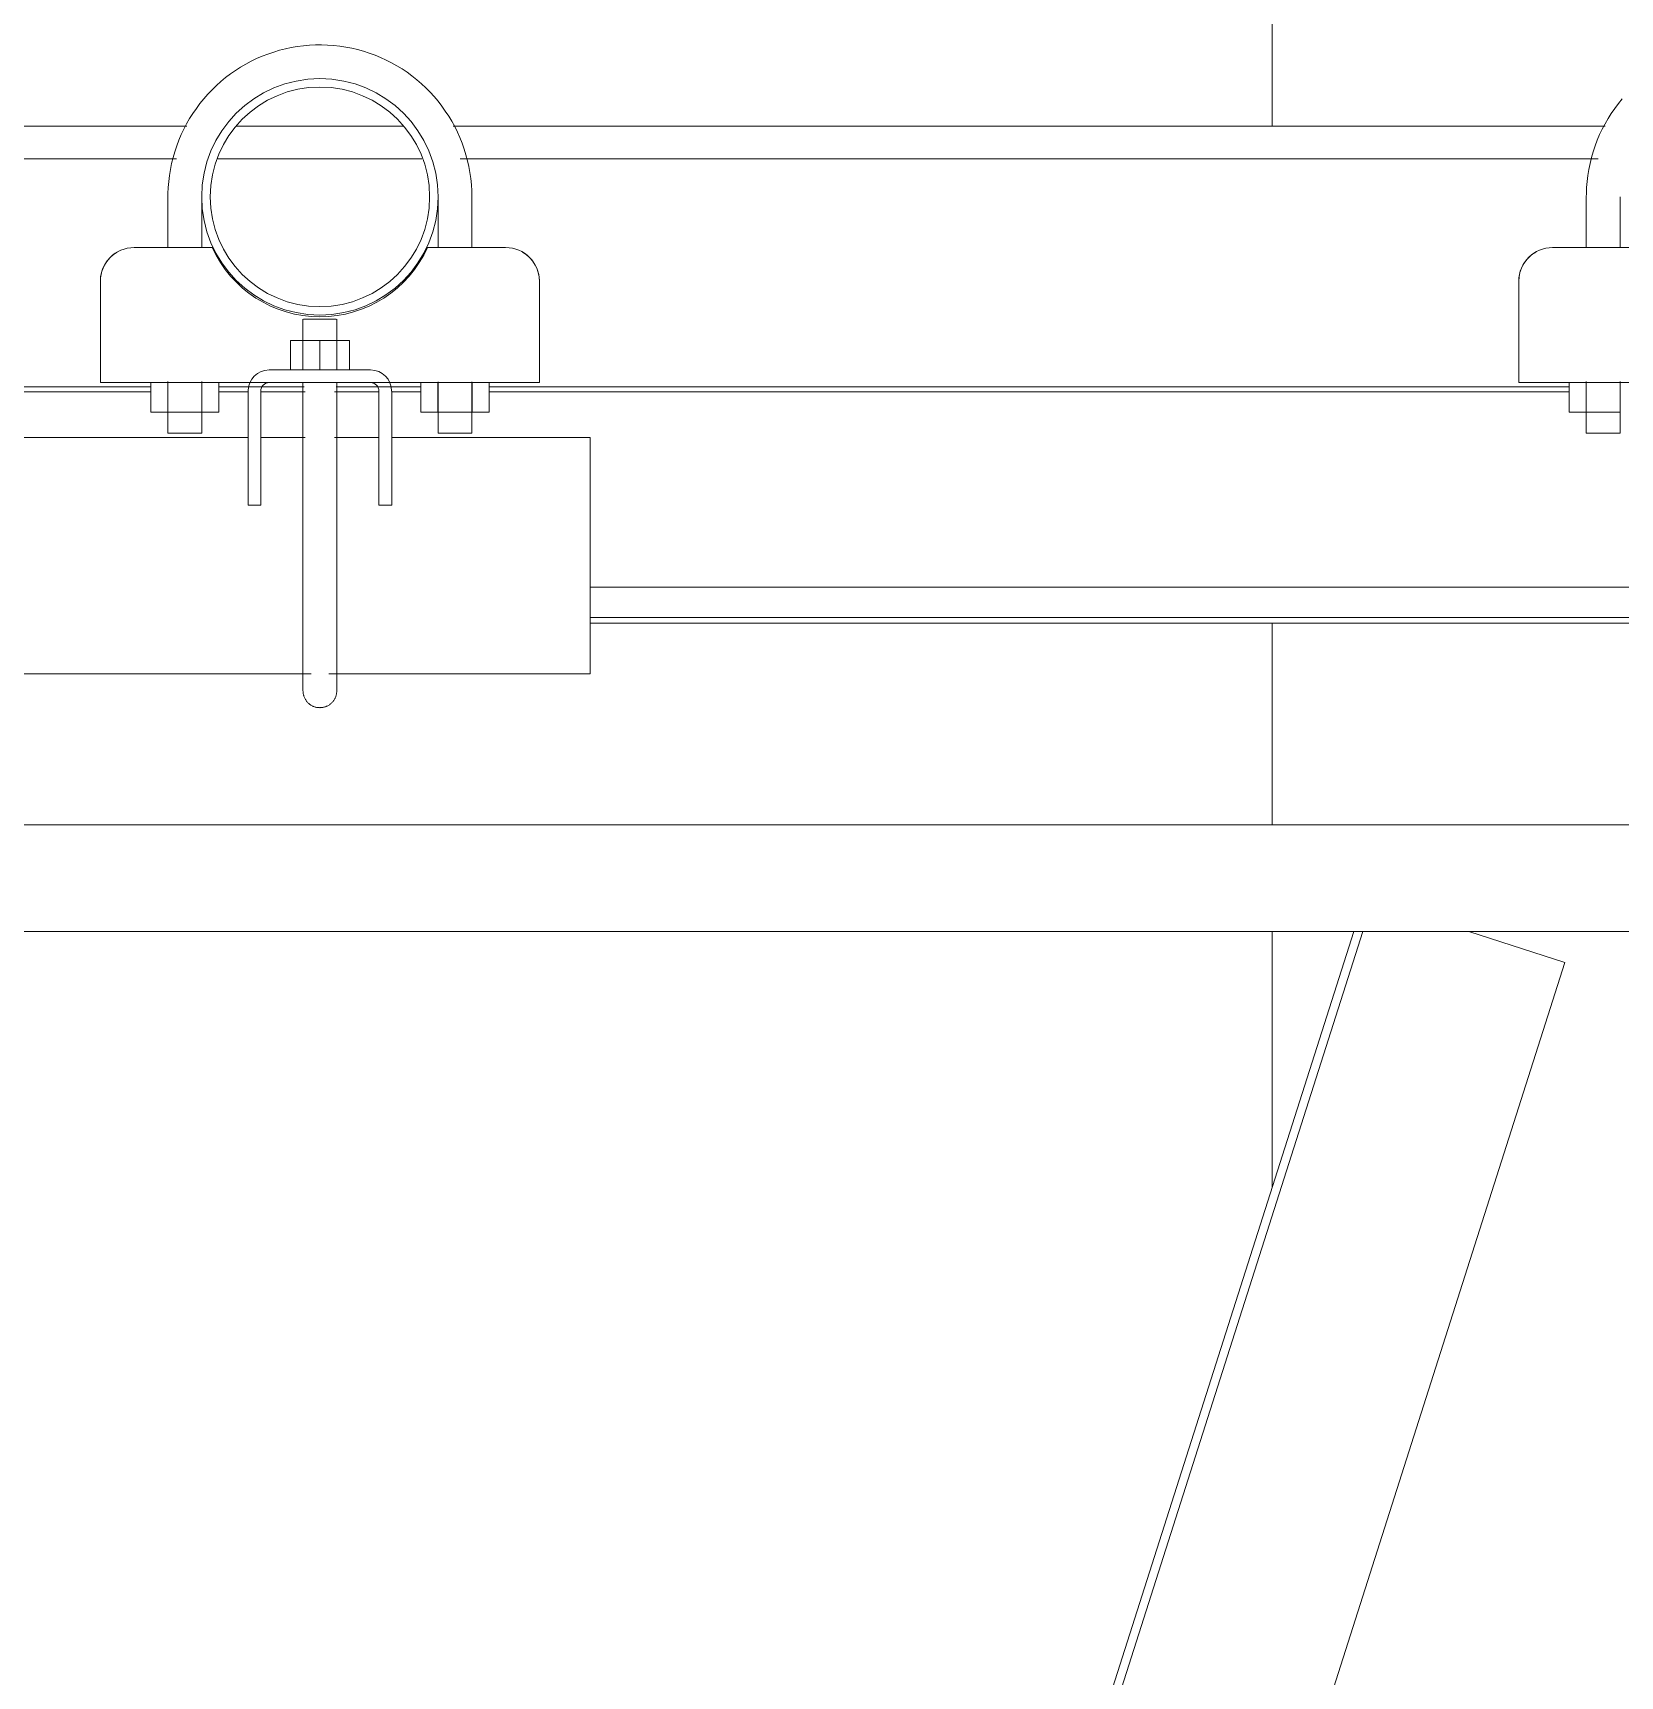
# Model space of a CAD drawing. Header units: inches. Extents: x 21386 to 98546, y -290 to 853.
# Drawn here: x 36146.39 to 36169.89, y 270.35 to 294.68 of the extents above; entities that cross this region are included whole.
import ezdxf

# ---------------------------------------------------------------- set-up
doc = ezdxf.new("R2010")
doc.units = ezdxf.units.IN
doc.header["$MEASUREMENT"] = 0
for name, color, linetype, lineweight in [('A-WALL-PATT', 111, 'Continuous', 25), ('Q-SPCQ', 91, 'Continuous', 13), ('S-BEAM', 12, 'Continuous', 13)]:
    doc.layers.add(name, color=color, linetype=linetype, lineweight=lineweight)

# ---------------------------------------------------------------- blocks, each defined once
blk = doc.blocks.new('Basketball_Backstop-Performance_Sports_Systems-3103-Ceiling_Hung - 27_-0_ to 27_-11 7_8_-652462-Building Section - East_West looking South')
at = {"layer": 'Q-SPCQ', "color": 8, "lineweight": 9}
for p, q in [((-25598.419, 292.25), (-25598.419, 291.5)), ((-25597.919, 291.5), (-25597.919, 292.25)), ((-25594.419, 292.25), (-25594.419, 291.5)), ((-25593.919, 291.5), (-25593.919, 292.25)), ((-25577.419, 292.25), (-25577.419, 291.5)), ((-25576.919, 291.5), (-25576.919, 292.25)), ((-25597.763, 291.5), (-25598.919, 291.5)), ((-25593.419, 291.5), (-25594.575, 291.5)), ((-25576.763, 291.5), (-25577.919, 291.5)), ((-25599.419, 289.812), (-25599.419, 291)), ((-25592.919, 291), (-25592.919, 289.812)), ((-25578.419, 291), (-25578.419, 289.812)), ((-25596.419, 290.437), (-25596.419, 289.687)), ((-25596.41, 290.437), (-25596.169, 290.437)), ((-25596.169, 290.437), (-25595.927, 290.437)), ((-25595.919, 289.687), (-25595.919, 290.437)), ((-25596.606, 290.125), (-25596.169, 290.125)), ((-25596.606, 289.687), (-25596.606, 290.125)), ((-25596.169, 290.125), (-25595.731, 290.125)), ((-25596.169, 290.125), (-25596.169, 289.687)), ((-25595.731, 289.687), (-25595.731, 290.125)), ((-25599.419, 289.5), (-25599.419, 289.812)), ((-25592.919, 289.812), (-25592.919, 289.5)), ((-25578.419, 289.5), (-25578.419, 289.812)), ((-25599.419, 289.5), (-25596.919, 289.5)), ((-25598.674, 289.5), (-25598.674, 289.062)), ((-25598.421, 289.062), (-25598.421, 289.5)), ((-25598.419, 289.515), (-25598.419, 288.75)), ((-25597.919, 288.75), (-25597.919, 289.518)), ((-25597.916, 289.062), (-25597.916, 289.5)), ((-25597.664, 289.062), (-25597.664, 289.5)), ((-25595.419, 289.687), (-25596.919, 289.687)), ((-25596.919, 289.5), (-25595.419, 289.5)), ((-25596.419, 289.5), (-25596.419, 288.683)), ((-25596.419, 289.5), (-25596.419, 286.937)), ((-25595.919, 288.684), (-25595.919, 289.5)), ((-25595.919, 286.937), (-25595.919, 289.5)), ((-25595.419, 289.5), (-25592.919, 289.5)), ((-25594.674, 289.062), (-25594.674, 289.5)), ((-25594.421, 289.062), (-25594.421, 289.5)), ((-25594.419, 289.511), (-25594.419, 288.75)), ((-25593.919, 288.75), (-25593.919, 289.511)), ((-25593.916, 289.062), (-25593.916, 289.5)), ((-25593.664, 289.5), (-25593.664, 289.062)), ((-25578.419, 289.5), (-25571.919, 289.5)), ((-25577.674, 289.5), (-25577.674, 289.062)), ((-25577.421, 289.062), (-25577.421, 289.5)), ((-25577.419, 289.515), (-25577.419, 288.75)), ((-25576.919, 288.75), (-25576.919, 289.518)), ((-25597.231, 288.187), (-25597.231, 289.375)), ((-25597.044, 289.375), (-25597.044, 288.187)), ((-25595.294, 289.375), (-25595.294, 288.187)), ((-25595.106, 288.187), (-25595.106, 289.375)), ((-25598.421, 289.062), (-25598.674, 289.062)), ((-25597.916, 289.062), (-25598.421, 289.062)), ((-25597.664, 289.062), (-25597.916, 289.062)), ((-25594.421, 289.062), (-25594.674, 289.062)), ((-25593.916, 289.062), (-25594.421, 289.062)), ((-25593.664, 289.062), (-25593.916, 289.062)), ((-25577.421, 289.062), (-25577.674, 289.062)), ((-25576.916, 289.062), (-25577.421, 289.062)), ((-25598.419, 288.75), (-25598.41, 288.75)), ((-25597.919, 288.75), (-25598.419, 288.75)), ((-25597.927, 288.75), (-25597.919, 288.75)), ((-25593.919, 288.75), (-25594.419, 288.75)), ((-25594.419, 288.75), (-25594.41, 288.75)), ((-25593.927, 288.75), (-25593.919, 288.75)), ((-25577.419, 288.75), (-25577.41, 288.75)), ((-25576.919, 288.75), (-25577.419, 288.75)), ((-25576.927, 288.75), (-25576.919, 288.75)), ((-25597.231, 288.687), (-25621.106, 288.687)), ((-25596.385, 288.687), (-25597.044, 288.687)), ((-25595.294, 288.687), (-25595.952, 288.687)), ((-25592.169, 288.687), (-25595.106, 288.687)), ((-25592.169, 288.687), (-25592.169, 286.937)), ((-25597.231, 288.197), (-25597.231, 287.824)), ((-25597.231, 287.687), (-25597.231, 288.187)), ((-25597.044, 287.824), (-25597.044, 288.197)), ((-25597.044, 288.187), (-25597.044, 287.687)), ((-25595.294, 288.197), (-25595.294, 287.824)), ((-25595.294, 287.687), (-25595.294, 288.187)), ((-25595.106, 287.824), (-25595.106, 288.197)), ((-25595.106, 288.187), (-25595.106, 287.687)), ((-25597.231, 287.819), (-25597.231, 287.687)), ((-25597.044, 287.687), (-25597.044, 287.819)), ((-25595.294, 287.819), (-25595.294, 287.687)), ((-25595.106, 287.687), (-25595.106, 287.819)), ((-25597.231, 287.687), (-25597.044, 287.687)), ((-25597.044, 287.687), (-25597.231, 287.687)), ((-25595.294, 287.687), (-25595.106, 287.687)), ((-25595.106, 287.687), (-25595.294, 287.687)), ((-25592.169, 286.937), (-25592.169, 285.187)), ((-25621.991, 285.187), (-25596.296, 285.187)), ((-25596.038, 285.187), (-25592.169, 285.187)), ((-25621.669, 282.955), (-25574.174, 282.955)), ((-25574.174, 281.375), (-25618.861, 281.375)), ((-25580.861, 281.375), (-25618.194, 164.314)), ((-25618.06, 164.314), (-25580.727, 281.375)), ((-25579.159, 281.375), (-25577.736, 280.918)), ((-25614.922, 164.314), (-25577.736, 280.918))]:
    blk.add_line(p, q, dxfattribs=at)
at = {"layer": 'Q-SPCQ', "color": 8, "lineweight": 9, "flags": 128}
for points in [[(-25593.919, 292.25), (-25593.921, 292.34), (-25593.926, 292.43), (-25593.935, 292.519), (-25593.948, 292.608), (-25593.964, 292.697), (-25593.983, 292.785), (-25594.006, 292.872), (-25594.033, 292.958), (-25594.063, 293.043), (-25594.096, 293.126), (-25594.133, 293.208), (-25594.173, 293.289), (-25594.216, 293.368), (-25594.262, 293.445), (-25594.312, 293.52), (-25594.364, 293.594), (-25594.419, 293.665), (-25594.477, 293.734), (-25594.538, 293.8), (-25594.601, 293.864), (-25594.667, 293.925), (-25594.735, 293.984), (-25594.806, 294.04), (-25594.878, 294.093), (-25594.953, 294.143), (-25595.03, 294.19), (-25595.108, 294.234), (-25595.189, 294.275), (-25595.27, 294.313), (-25595.353, 294.347), (-25595.438, 294.378), (-25595.524, 294.406), (-25595.61, 294.43), (-25595.698, 294.45), (-25595.786, 294.467), (-25595.875, 294.481), (-25595.965, 294.491), (-25596.055, 294.497), (-25596.144, 294.5), (-25596.234, 294.499), (-25596.324, 294.495), (-25596.414, 294.487), (-25596.503, 294.475), (-25596.592, 294.46), (-25596.68, 294.441), (-25596.767, 294.419), (-25596.853, 294.393), (-25596.939, 294.364), (-25597.023, 294.332), (-25597.105, 294.296), (-25597.186, 294.257), (-25597.266, 294.215), (-25597.343, 294.169), (-25597.419, 294.121), (-25597.493, 294.069), (-25597.565, 294.015), (-25597.634, 293.957), (-25597.701, 293.898), (-25597.766, 293.835), (-25597.828, 293.77), (-25597.887, 293.702), (-25597.944, 293.632), (-25597.998, 293.56), (-25598.049, 293.486), (-25598.097, 293.41), (-25598.142, 293.332), (-25598.183, 293.252), (-25598.222, 293.171), (-25598.257, 293.088), (-25598.289, 293.004), (-25598.317, 292.918), (-25598.342, 292.832), (-25598.364, 292.745), (-25598.382, 292.656), (-25598.396, 292.568), (-25598.407, 292.478), (-25598.415, 292.388), (-25598.418, 292.299), (-25598.419, 292.25)], [(-25576.887, 293.702), (-25576.944, 293.632), (-25576.998, 293.56), (-25577.049, 293.486), (-25577.097, 293.41), (-25577.142, 293.332), (-25577.183, 293.252), (-25577.222, 293.171), (-25577.257, 293.088), (-25577.289, 293.004), (-25577.317, 292.918), (-25577.342, 292.832), (-25577.364, 292.745), (-25577.382, 292.656), (-25577.396, 292.568), (-25577.407, 292.478), (-25577.415, 292.388), (-25577.418, 292.299), (-25577.419, 292.25)], [(-25596.419, 286.937), (-25596.419, 286.858), (-25596.419, 286.778), (-25596.419, 286.698), (-25596.419, 286.619), (-25596.419, 286.54), (-25596.419, 286.462), (-25596.419, 286.385), (-25596.419, 286.308), (-25596.419, 286.233), (-25596.419, 286.159), (-25596.419, 286.086), (-25596.419, 286.014), (-25596.419, 285.944), (-25596.419, 285.875), (-25596.419, 285.808), (-25596.419, 285.743), (-25596.419, 285.68), (-25596.419, 285.619), (-25596.419, 285.56), (-25596.419, 285.503), (-25596.419, 285.448), (-25596.419, 285.396), (-25596.419, 285.346), (-25596.419, 285.299), (-25596.419, 285.255), (-25596.419, 285.213), (-25596.419, 285.174), (-25596.419, 285.137), (-25596.419, 285.104), (-25596.419, 285.073), (-25596.419, 285.046), (-25596.419, 285.021), (-25596.419, 285), (-25596.419, 284.982), (-25596.419, 284.967), (-25596.419, 284.955), (-25596.419, 284.946), (-25596.419, 284.94), (-25596.419, 284.938)], [(-25595.919, 284.937), (-25595.919, 284.939), (-25595.919, 284.944), (-25595.919, 284.952), (-25595.919, 284.963), (-25595.919, 284.977), (-25595.919, 284.995), (-25595.919, 285.015), (-25595.919, 285.039), (-25595.919, 285.066), (-25595.919, 285.095), (-25595.919, 285.128), (-25595.919, 285.164), (-25595.919, 285.202), (-25595.919, 285.243), (-25595.919, 285.287), (-25595.919, 285.333), (-25595.919, 285.382), (-25595.919, 285.434), (-25595.919, 285.488), (-25595.919, 285.544), (-25595.919, 285.603), (-25595.919, 285.663), (-25595.919, 285.726), (-25595.919, 285.79), (-25595.919, 285.857), (-25595.919, 285.925), (-25595.919, 285.995), (-25595.919, 286.066), (-25595.919, 286.139), (-25595.919, 286.213), (-25595.919, 286.288), (-25595.919, 286.364), (-25595.919, 286.441), (-25595.919, 286.519), (-25595.919, 286.598), (-25595.919, 286.677), (-25595.919, 286.756), (-25595.919, 286.836), (-25595.919, 286.916), (-25595.919, 286.937)], [(-25596.419, 284.937), (-25596.419, 284.939), (-25596.419, 284.944), (-25596.419, 284.952), (-25596.419, 284.963), (-25596.419, 284.977), (-25596.419, 284.995), (-25596.419, 285.015), (-25596.419, 285.039), (-25596.419, 285.066), (-25596.419, 285.095), (-25596.419, 285.128), (-25596.419, 285.164), (-25596.419, 285.202)], [(-25595.919, 285.213), (-25595.919, 285.174), (-25595.919, 285.137), (-25595.919, 285.104), (-25595.919, 285.073), (-25595.919, 285.046), (-25595.919, 285.021), (-25595.919, 285), (-25595.919, 284.982), (-25595.919, 284.967), (-25595.919, 284.955), (-25595.919, 284.946), (-25595.919, 284.94), (-25595.919, 284.938)], [(-25596.169, 284.687), (-25596.179, 284.688), (-25596.189, 284.688), (-25596.199, 284.689), (-25596.209, 284.691), (-25596.218, 284.692), (-25596.228, 284.695), (-25596.238, 284.697), (-25596.247, 284.7), (-25596.257, 284.704), (-25596.266, 284.707), (-25596.275, 284.711), (-25596.284, 284.716), (-25596.293, 284.721), (-25596.302, 284.726), (-25596.31, 284.731), (-25596.318, 284.737), (-25596.326, 284.743), (-25596.334, 284.75), (-25596.341, 284.756), (-25596.348, 284.763), (-25596.355, 284.771), (-25596.361, 284.778), (-25596.368, 284.786), (-25596.374, 284.794), (-25596.379, 284.802), (-25596.384, 284.811), (-25596.389, 284.82), (-25596.394, 284.829), (-25596.398, 284.838), (-25596.402, 284.847), (-25596.405, 284.856), (-25596.408, 284.866), (-25596.411, 284.875), (-25596.413, 284.885), (-25596.415, 284.895), (-25596.417, 284.905), (-25596.418, 284.915), (-25596.418, 284.925), (-25596.419, 284.935), (-25596.419, 284.937)], [(-25595.919, 284.937), (-25595.919, 284.928), (-25595.92, 284.918), (-25595.921, 284.908), (-25595.922, 284.898), (-25595.924, 284.888), (-25595.926, 284.878), (-25595.929, 284.868), (-25595.931, 284.859), (-25595.935, 284.849), (-25595.939, 284.84), (-25595.943, 284.831), (-25595.947, 284.822), (-25595.952, 284.813), (-25595.957, 284.805), (-25595.962, 284.796), (-25595.968, 284.788), (-25595.974, 284.78), (-25595.981, 284.773), (-25595.988, 284.765), (-25595.995, 284.758), (-25596.002, 284.751), (-25596.01, 284.745), (-25596.017, 284.739), (-25596.025, 284.733), (-25596.034, 284.727), (-25596.042, 284.722), (-25596.051, 284.717), (-25596.06, 284.712), (-25596.069, 284.708), (-25596.078, 284.704), (-25596.088, 284.701), (-25596.097, 284.698), (-25596.107, 284.695), (-25596.116, 284.693), (-25596.126, 284.691), (-25596.136, 284.69), (-25596.146, 284.689), (-25596.156, 284.688), (-25596.166, 284.688), (-25596.169, 284.687)]]:
    blk.add_lwpolyline(points, dxfattribs=at)
at = {"layer": 'Q-SPCQ', "color": 8, "lineweight": 9}
for centre, radius, start, end in [((-25596.169, 292.25), 1.75, 0, 180), ((-25596.169, 292.25), 1.625, 0, 180), ((-25596.169, 292.25), 1.75, 180, 0), ((-25596.169, 292.25), 1.625, 180, 0), ((-25598.919, 291), 0.5, 90, 180), ((-25598.919, 291), 0.5, 120, 180), ((-25596.169, 292.223), 1.75, 204.3958, 335.6042), ((-25593.419, 291), 0.5, 0, 90), ((-25593.419, 291), 0.5, 0, 60), ((-25577.919, 291), 0.5, 90, 180), ((-25577.919, 291), 0.5, 120, 180), ((-25596.919, 289.375), 0.312, 90, 180), ((-25596.919, 289.375), 0.125, 90, 180), ((-25595.419, 289.375), 0.312, 0, 90), ((-25595.419, 289.375), 0.125, 0, 90)]:
    blk.add_arc(centre, radius, start, end, dxfattribs=at)
blk = doc.blocks.new('Girt_Z - 10_D-1241717-Building Section - East_West looking South')
at = {"layer": 'S-BEAM', "color": 8, "lineweight": 9}
for p, q in [((-25620.196, 293.295), (-25598.141, 293.295)), ((-25597.398, 293.295), (-25594.94, 293.295)), ((-25594.196, 293.295), (-25577.141, 293.295)), ((-25620.047, 292.813), (-25598.29, 292.813)), ((-25597.68, 292.813), (-25594.658, 292.813)), ((-25594.091, 292.813), (-25577.246, 292.813)), ((-25619.664, 289.438), (-25598.674, 289.438)), ((-25619.664, 289.362), (-25598.674, 289.362)), ((-25597.664, 289.438), (-25596.403, 289.438)), ((-25597.664, 289.362), (-25597.229, 289.362)), ((-25597.044, 289.362), (-25596.385, 289.362)), ((-25595.952, 289.362), (-25595.294, 289.362)), ((-25595.927, 289.438), (-25594.674, 289.438)), ((-25595.108, 289.362), (-25594.674, 289.362)), ((-25593.664, 289.438), (-25577.674, 289.438)), ((-25593.664, 289.362), (-25577.674, 289.362)), ((-25592.169, 286.473), (-25575.981, 286.473)), ((-25592.169, 286.024), (-25575.981, 286.024)), ((-25592.169, 285.94), (-25575.981, 285.94))]:
    blk.add_line(p, q, dxfattribs=at)

msp = doc.modelspace()

# ---------------------------------------------------------------- hatches: boundary and pattern name
at = {"layer": 'A-WALL-PATT', "lineweight": 9}
h = msp.add_hatch(dxfattribs=at)
h.set_pattern_fill('FP_53', color=8, style=0, pattern_type=2)
h.set_pattern_definition([(90, (-88027.945, 0), (-19.685, 1e-15), [])])
h.paths.add_polyline_path([(35483.414, 196.795), (35760.914, 196.795), (35760.914, 237.69), (35483.414, 237.69), (35483.414, 213.14)], flags=0)
h.paths.add_polyline_path([(37032.711, 196.795), (37104.613, 196.795), (37142.305, 237.69), (36995.014, 237.69), (37032.71, 196.795)], flags=0)
h.paths.add_polyline_path([(35770.914, 196.795), (36050.414, 196.795), (36050.414, 237.69), (35770.914, 237.69), (35770.914, 232.67)], flags=0)
h.paths.add_polyline_path([(36060.414, 196.795), (36107.02, 196.795), (36093.978, 237.69), (36060.414, 237.69), (36060.414, 232.67)], flags=0)
h.paths.add_polyline_path([(36110.291, 196.795), (36121.318, 196.795), (36121.297, 224.125), (36120.63, 224.125), (36120.63, 224.312), (36120.13, 224.375), (36120.13, 225.687), (36120.63, 225.687), (36120.63, 225.875), (36121.318, 225.875), (36121.318, 237.69), (36097.25, 237.69), (36098.85, 232.67)], flags=0)
h.paths.add_polyline_path([(36127.943, 196.795), (36138.969, 196.795), (36152.011, 237.69), (36127.943, 237.69), (36127.943, 225.875), (36128.63, 225.875), (36128.637, 225.687), (36129.13, 225.625), (36129.13, 224.312), (36128.63, 224.312), (36128.63, 224.125), (36127.943, 224.125), (36127.943, 198.492)], flags=0)
h.paths.add_polyline_path([(37030.159, 196.795), (37031.36, 196.795), (36993.673, 237.69), (36928.914, 237.69), (36928.914, 196.795), (37015.54, 196.795)], flags=0)
h.paths.add_polyline_path([(38892.191, 196.795), (38947.414, 196.795), (38947.414, 237.69), (38665.914, 237.69), (38665.914, 196.795), (38751.82, 196.795)], flags=0)
h.paths.add_polyline_path([(36142.241, 196.795), (36339.914, 196.795), (36339.914, 237.69), (36155.283, 237.69), (36147.453, 213.14)], flags=0)
h.paths.add_polyline_path([(36918.914, 196.795), (36918.914, 237.69), (36820.85, 237.69), (36807.808, 196.795), (36856.811, 196.795)], flags=0)
h.paths.add_polyline_path([(37135.797, 196.795), (37208.414, 196.795), (37208.414, 237.69), (37143.665, 237.69), (37105.996, 196.795), (37135.11, 196.795)], flags=0)
h.paths.add_polyline_path([(37218.414, 196.795), (37497.914, 196.795), (37497.914, 237.69), (37218.414, 237.69), (37218.414, 217.496)], flags=0)
h.paths.add_polyline_path([(37507.914, 196.795), (37787.414, 196.795), (37787.414, 237.69), (37507.914, 237.69), (37507.914, 213.162)], flags=0)
h.paths.add_polyline_path([(36804.172, 196.795), (36804.537, 196.795), (36817.579, 237.69), (36793.51, 237.69), (36793.531, 225.875), (36794.198, 225.875), (36794.198, 225.687), (36794.698, 225.625), (36794.698, 224.312), (36794.198, 224.312), (36794.198, 224.125), (36793.51, 224.125), (36793.51, 196.795), (36795.399, 196.795)], flags=0)
h.paths.add_polyline_path([(36786.885, 196.795), (36786.885, 224.125), (36786.198, 224.125), (36786.198, 224.312), (36785.698, 224.375), (36785.698, 225.687), (36786.198, 225.687), (36786.198, 225.875), (36786.885, 225.875), (36786.885, 237.69), (36762.817, 237.69), (36775.859, 196.795), (36786.626, 196.795)], flags=0)
h.paths.add_polyline_path([(37797.414, 196.795), (38076.914, 196.795), (38076.914, 237.69), (37797.414, 237.69), (37797.414, 208.827)], flags=0)
h.paths.add_polyline_path([(38086.914, 196.795), (38189.36, 196.795), (38151.673, 237.69), (38086.914, 237.69), (38086.914, 204.492)], flags=0)
h.paths.add_polyline_path([(36751.533, 196.795), (36772.588, 196.795), (36759.546, 237.69), (36639.414, 237.69), (36639.414, 196.795), (36716.44, 196.795)], flags=0)
h.paths.add_polyline_path([(36629.414, 196.795), (36629.414, 237.69), (36349.914, 237.69), (36349.914, 196.795), (36505.884, 196.795)], flags=0)
h.paths.add_polyline_path([(38255.943, 196.795), (38262.613, 196.795), (38300.305, 237.69), (38153.014, 237.69), (38190.758, 196.795), (38239.489, 196.795)], flags=0)
h.paths.add_polyline_path([(38298.679, 196.795), (38366.414, 196.795), (38366.414, 237.69), (38301.665, 237.69), (38263.996, 196.795), (38293.797, 196.795)], flags=0)
h.paths.add_polyline_path([(38376.414, 196.795), (38655.914, 196.795), (38655.914, 237.69), (38376.414, 237.69), (38376.414, 200.158)], flags=0)
h.paths.add_polyline_path([(36121.101, 224.679), (36121.236, 224.756), (36121.202, 224.817), (36120.96, 224.817), (36120.842, 225), (36120.989, 225.232), (36120.775, 225.244), (36120.714, 225.093), (36120.588, 224.962), (36120.789, 224.875), (36120.789, 224.719), (36121.093, 224.685)], flags=0)
h.paths.add_polyline_path([(36786.668, 224.679), (36786.803, 224.756), (36786.769, 224.817), (36786.528, 224.817), (36786.409, 225), (36786.448, 225.217), (36786.356, 225.125), (36786.155, 224.962), (36786.356, 224.875), (36786.356, 224.719), (36786.66, 224.685)], flags=0)
h.paths.add_polyline_path([(36793.728, 224.679), (36793.735, 224.685), (36793.865, 224.719), (36794.053, 224.756), (36794.114, 224.907), (36794.24, 225.038), (36794.039, 225.125), (36794.039, 225.281), (36793.846, 225.229), (36793.986, 225), (36793.811, 224.776), (36793.592, 224.75), (36793.606, 224.71)], flags=0)
h.paths.add_polyline_path([(36128.16, 224.679), (36128.168, 224.685), (36128.298, 224.719), (36128.486, 224.75), (36128.547, 224.907), (36128.673, 225.038), (36128.48, 225.199), (36128.472, 225.281), (36128.384, 225.199), (36128.419, 225), (36128.27, 224.77), (36128.024, 224.75), (36128.039, 224.71)], flags=0)
h.paths.add_polyline_path([(36128.624, 224.764), (36128.746, 224.927), (36128.646, 224.801), (36128.637, 224.786)], flags=0)
h.paths.add_polyline_path([(36794.191, 224.764), (36794.313, 224.927), (36794.213, 224.801)], flags=0)
h.paths.add_polyline_path([(36128.754, 225.012), (36128.673, 225.199), (36128.719, 225.073), (36128.746, 225.026)], flags=0)
h.paths.add_polyline_path([(36794.321, 225.012), (36794.24, 225.199), (36794.298, 225.053), (36794.313, 225.026)], flags=0)
h.paths.add_polyline_path([(36786.237, 225.294), (36786.213, 225.342), (36786.213, 225.305)], flags=0)
h.paths.add_polyline_path([(36120.67, 225.294), (36120.646, 225.342), (36120.646, 225.305)], flags=0)
h.paths.add_polyline_path([(36786.303, 225.407), (36786.281, 225.417), (36786.281, 225.412)], flags=0)
h.paths.add_polyline_path([(36120.735, 225.407), (36120.714, 225.417), (36120.714, 225.412)], flags=0)
h.paths.add_polyline_path([(37628.852, 245.045), (37787.414, 245.045), (37787.414, 285.94), (37507.914, 285.94), (37507.914, 245.045)], flags=0)
h.paths.add_polyline_path([(37061.287, 245.045), (37149.084, 245.045), (37186.69, 285.94), (36950.538, 285.94), (36988.318, 245.045), (37055.978, 245.045)], flags=0)
h.paths.add_polyline_path([(38308.444, 245.045), (38366.414, 245.045), (38366.414, 285.94), (38346.135, 285.94), (38330.707, 269.2)], flags=0)
h.paths.add_polyline_path([(36743.121, 284.859), (36742.976, 284.945), (36743.085, 284.873)], flags=0)
h.paths.add_polyline_path([(36639.414, 245.045), (36757.2, 245.045), (36745.76, 280.918), (36747.183, 281.375), (36743.948, 281.375), (36743.948, 280.937), (36743.635, 280.937), (36743.577, 279.687), (36742.76, 279.687), (36742.76, 280.937), (36742.448, 280.937), (36742.448, 281.375), (36742.198, 281.375), (36742.198, 282.955), (36742.76, 282.955), (36742.819, 284.776), (36742.819, 284.869), (36742.729, 284.871), (36742.729, 285.446), (36742.63, 285.406), (36742.63, 285.157), (36742.38, 285.157), (36742.38, 285.446), (36742.005, 285.511), (36742.005, 285.929), (36639.414, 285.94), (36639.414, 274.707)], flags=0)
h.paths.add_polyline_path([(36629.414, 245.045), (36629.414, 285.94), (36349.914, 285.94), (36349.914, 245.045), (36505.884, 245.045)], flags=0)
h.paths.add_polyline_path([(35527.938, 245.045), (35760.914, 245.045), (35760.914, 285.94), (35483.414, 285.94), (35483.414, 245.045), (35523.287, 245.045)], flags=0)
h.paths.add_polyline_path([(36819.924, 245.045), (36831.51, 281.375), (36793.51, 281.375), (36793.51, 245.045), (36804.172, 245.045)], flags=0)
h.paths.add_polyline_path([(36137.41, 245.045), (36154.357, 245.045), (36165.943, 281.375), (36127.943, 281.375), (36127.943, 245.045), (36128.637, 245.045)], flags=0)
h.paths.add_polyline_path([(38307.084, 245.045), (38344.69, 285.94), (38108.538, 285.94), (38146.318, 245.045), (38298.679, 245.045)], flags=0)
h.paths.add_polyline_path([(38144.895, 245.045), (38107.207, 285.94), (38086.914, 285.94), (38086.914, 245.045), (38120.15, 245.045)], flags=0)
h.paths.add_polyline_path([(37497.914, 245.045), (37497.914, 285.94), (37218.414, 285.94), (37218.414, 245.045), (37488.481, 245.045)], flags=0)
h.paths.add_polyline_path([(36339.914, 245.045), (36339.914, 285.94), (36172.823, 285.864), (36172.823, 285.446), (36172.448, 285.446), (36172.448, 285.157), (36172.198, 285.223), (36172.198, 285.446), (36172.099, 285.406), (36172.041, 284.999), (36171.744, 284.852), (36172.068, 284.75), (36172.099, 282.955), (36172.63, 282.879), (36172.63, 281.375), (36172.38, 281.375), (36172.38, 280.937), (36172.068, 280.937), (36172.009, 279.687), (36171.193, 279.687), (36171.193, 280.937), (36170.88, 280.937), (36170.88, 281.375), (36167.646, 281.375), (36169.068, 280.918), (36157.628, 245.045), (36225.142, 245.045)], flags=0)
h.paths.add_polyline_path([(36986.895, 245.045), (36949.207, 285.94), (36928.914, 285.94), (36928.914, 245.045)], flags=0)
h.paths.add_polyline_path([(38751.82, 245.045), (38947.414, 245.045), (38947.414, 285.94), (38665.914, 285.94), (38665.914, 245.045)], flags=0)
h.paths.add_polyline_path([(37150.444, 245.045), (37208.414, 245.045), (37208.414, 285.94), (37188.135, 285.94), (37175.04, 271.731)], flags=0)
h.paths.add_polyline_path([(36918.914, 245.045), (36918.914, 285.94), (36838.005, 285.864), (36838.005, 285.157), (36837.755, 285.223), (36837.755, 285.446), (36837.667, 285.406), (36837.608, 284.87), (36837.532, 284.795), (36837.635, 284.75), (36837.667, 282.955), (36838.198, 282.879), (36838.198, 281.375), (36837.948, 281.375), (36837.948, 280.937), (36837.635, 280.937), (36837.577, 279.687), (36836.76, 279.687), (36836.76, 280.937), (36836.448, 280.937), (36836.448, 281.375), (36833.213, 281.375), (36834.636, 280.918), (36823.196, 245.045), (36856.811, 245.045)], flags=0)
h.paths.add_polyline_path([(35770.914, 245.045), (36050.414, 245.045), (36050.414, 285.94), (35770.914, 285.94), (35770.914, 251.529)], flags=0)
h.paths.add_polyline_path([(37797.414, 245.045), (38076.914, 245.045), (38076.914, 285.94), (37797.414, 285.94)], flags=0)
h.paths.add_polyline_path([(38376.414, 245.045), (38655.914, 245.045), (38655.914, 285.94), (38376.414, 285.94), (38376.414, 271.731)], flags=0)
h.paths.add_polyline_path([(36760.471, 245.045), (36786.885, 245.045), (36786.885, 281.375), (36748.885, 281.375), (36751.961, 271.731)], flags=0)
h.paths.add_polyline_path([(36121.318, 245.045), (36121.318, 281.375), (36083.318, 281.375), (36094.904, 245.045), (36119.864, 245.045)], flags=0)
h.paths.add_polyline_path([(36077.553, 284.859), (36078.009, 284.776), (36078.068, 284.75), (36078.099, 282.955), (36123.698, 282.955), (36123.698, 285.187), (36098.851, 285.118), (36098.846, 284.961), (36098.793, 284.759), (36098.636, 284.744), (36098.386, 285.187), (36094.636, 285.247), (36094.636, 285.94), (36078.823, 285.864), (36078.823, 285.446), (36078.448, 285.446), (36078.448, 285.157), (36078.198, 285.229), (36078.198, 285.446), (36078.099, 285.406), (36078.041, 284.999), (36077.613, 284.876)], flags=0)
h.paths.add_polyline_path([(36080.192, 245.045), (36091.633, 245.045), (36080.192, 280.918), (36081.615, 281.375), (36078.38, 281.375), (36078.38, 280.937), (36078.068, 280.937), (36078.009, 279.687), (36077.193, 279.687), (36077.193, 280.937), (36076.88, 280.937), (36076.88, 281.375), (36076.63, 281.375), (36076.63, 282.955), (36077.193, 282.955), (36077.252, 284.776), (36077.252, 284.869), (36077.162, 284.871), (36077.162, 285.446), (36077.073, 285.395), (36077.073, 285.157), (36076.823, 285.157), (36076.823, 285.94), (36060.414, 285.94), (36060.414, 245.045)], flags=0)
h.paths.add_polyline_path([(35475.414, 246.299), (35475.414, 285.94), (35473.414, 286.024), (35473.414, 289.438), (35468.414, 289.438), (35468.414, 246.299), (35474.164, 246.299)], flags=0)
h.paths.add_polyline_path([(36837.121, 284.859), (36836.729, 284.871), (36836.787, 284.992), (36837.085, 284.873)], flags=0)
h.paths.add_polyline_path([(36791.13, 282.955), (36836.76, 282.955), (36836.819, 284.776), (36837.085, 284.913), (36836.729, 285.015), (36836.729, 285.446), (36836.63, 285.406), (36836.63, 285.157), (36836.38, 285.157), (36836.38, 285.446), (36836.005, 285.511), (36836.005, 285.929), (36820.193, 285.94), (36820.193, 285.187), (36816.428, 285.139), (36816.379, 284.991), (36816.193, 284.744), (36816.035, 284.759), (36815.958, 285.187), (36791.13, 285.187)], flags=0)
h.paths.add_polyline_path([(36763.958, 282.955), (36789.255, 282.955), (36789.255, 285.187), (36764.428, 285.139), (36764.379, 284.991), (36764.193, 284.744), (36764.035, 284.759), (36763.958, 285.187), (36760.193, 285.247), (36760.193, 285.94), (36744.005, 285.864), (36744.005, 285.157), (36743.755, 285.228), (36743.755, 285.446), (36743.667, 285.406), (36743.608, 284.87), (36743.532, 284.795), (36743.635, 284.75), (36743.667, 282.955), (36760.306, 282.955)], flags=0)
h.paths.add_polyline_path([(36125.573, 282.955), (36171.193, 282.955), (36171.252, 284.776), (36171.252, 284.869), (36171.162, 284.871), (36171.162, 285.446), (36171.073, 285.406), (36171.073, 285.157), (36170.823, 285.157), (36170.823, 285.94), (36154.636, 285.94), (36154.636, 285.187), (36150.851, 285.118), (36150.846, 284.961), (36150.793, 284.759), (36150.636, 284.744), (36150.386, 285.187), (36125.573, 285.187), (36125.573, 283.938)], flags=0)
h.paths.add_polyline_path([(36171.708, 284.859), (36172.099, 285.015), (36172.041, 284.87), (36171.708, 284.859)], flags=0)
h.paths.add_polyline_path([(36077.708, 284.859), (36078.099, 285.015), (36078.041, 284.87), (36077.708, 284.859)], flags=0)
h.paths.add_polyline_path([(36172.198, 285.929), (36172.198, 285.94), (36172.099, 285.929)], flags=0)
h.paths.add_polyline_path([(36077.162, 285.929), (36077.162, 285.94), (36077.073, 285.929)], flags=0)
h.paths.add_polyline_path([(35468.414, 289.547), (35473.414, 289.547), (35473.414, 293.295), (35475.414, 293.295), (35475.414, 334.091), (35468.414, 334.091), (35468.414, 291.262)], flags=0)
h.paths.add_polyline_path([(38265.17, 293.295), (38351.554, 293.295), (38365.414, 308.357), (38365.414, 324.287), (38087.914, 324.287), (38087.914, 308.315), (38101.859, 293.295), (38262.57, 293.295)], flags=0)
h.paths.add_polyline_path([(36762.997, 293.295), (36765.388, 293.339), (36765.244, 293.474), (36764.744, 293.766), (36764.444, 293.842), (36763.991, 293.848), (36763.474, 293.696), (36763.159, 293.487), (36762.963, 293.295)], flags=0)
h.paths.add_polyline_path([(36929.914, 293.295), (36942.429, 293.295), (36929.914, 306.875)], flags=0)
h.paths.add_polyline_path([(36917.914, 293.295), (36917.914, 324.287), (36640.414, 324.287), (36640.414, 293.295), (36741.245, 293.326), (36741.927, 294.075), (36742.76, 294.444), (36743.842, 294.362), (36744.144, 294.118), (36744.144, 294.226), (36744.708, 293.868), (36745.22, 293.295), (36762.22, 293.295), (36762.952, 294.087), (36763.692, 294.444), (36764.724, 294.429), (36765.622, 293.971), (36766.165, 293.295), (36788.245, 293.326), (36788.927, 294.075), (36789.692, 294.444), (36790.842, 294.362), (36791.144, 294.118), (36791.144, 294.226), (36791.708, 293.868), (36792.22, 293.295), (36814.22, 293.295), (36814.952, 294.087), (36815.692, 294.444), (36816.724, 294.429), (36817.622, 293.971), (36818.165, 293.295), (36835.245, 293.326), (36835.927, 294.075), (36836.692, 294.444), (36837.842, 294.362), (36838.144, 294.118), (36838.144, 294.226), (36838.708, 293.868), (36839.265, 293.295), (36856.811, 293.295)], flags=0)
h.paths.add_polyline_path([(36838.422, 293.295), (36838.104, 293.582), (36837.744, 293.766), (36837.394, 293.848), (36836.941, 293.842), (36836.474, 293.696), (36836.141, 293.474), (36836.044, 293.295), (36838.388, 293.295)], flags=0)
h.paths.add_polyline_path([(36152.663, 293.295), (36169.663, 293.295), (36170.395, 294.087), (36170.644, 294.133), (36170.724, 294.156), (36171.135, 294.444), (36172.136, 294.444), (36173.058, 293.981), (36173.608, 293.295), (36338.914, 293.295), (36338.914, 324.287), (36061.414, 324.287), (36061.414, 293.295), (36075.663, 293.295), (36076.395, 294.087), (36076.644, 294.133), (36076.724, 294.156), (36077.135, 294.444), (36078.136, 294.444), (36079.058, 293.981), (36079.608, 293.295), (36096.721, 293.367), (36097.319, 294.051), (36098.135, 294.444), (36099.285, 294.361), (36100.272, 293.717), (36100.663, 293.295), (36122.663, 293.295), (36123.395, 294.087), (36123.644, 294.133), (36123.724, 294.156), (36124.135, 294.444), (36125.136, 294.444), (36126.058, 293.981), (36126.608, 293.295), (36148.721, 293.367), (36149.319, 294.051), (36150.135, 294.444), (36151.285, 294.361), (36152.272, 293.717), (36152.608, 293.295)], flags=0)
h.paths.add_polyline_path([(36151.865, 293.295), (36151.669, 293.487), (36151.187, 293.766), (36150.837, 293.848), (36150.378, 293.841), (36149.917, 293.696), (36149.584, 293.474), (36149.487, 293.295), (36151.831, 293.295)], flags=0)
h.paths.add_polyline_path([(36943.925, 293.295), (37193.554, 293.295), (37207.414, 308.357), (37207.414, 324.287), (36929.914, 324.287), (36929.914, 308.315), (36943.859, 293.295)], flags=0)
h.paths.add_polyline_path([(35663.658, 293.295), (35759.914, 293.295), (35759.914, 324.287), (35483.914, 324.287), (35483.914, 334.091), (35483.414, 334.091), (35483.414, 293.295), (35523.287, 293.295)], flags=0)
h.paths.add_polyline_path([(38377.414, 293.295), (38654.914, 293.295), (38654.914, 324.287), (38377.414, 324.287), (38377.414, 310.792)], flags=0)
h.paths.add_polyline_path([(35771.914, 293.295), (36049.414, 293.295), (36049.414, 324.287), (35771.914, 324.287), (35771.914, 310.792)], flags=0)
h.paths.add_polyline_path([(36744.422, 293.295), (36744.104, 293.582), (36743.744, 293.766), (36743.394, 293.848), (36742.941, 293.842), (36742.567, 293.735), (36742.141, 293.474), (36742.044, 293.295), (36744.388, 293.295)], flags=0)
h.paths.add_polyline_path([(38666.914, 293.295), (38947.414, 293.295), (38947.414, 324.287), (38666.914, 324.287), (38666.914, 310.792)], flags=0)
h.paths.add_polyline_path([(36172.448, 293.295), (36172.831, 293.339), (36172.532, 293.593), (36172.187, 293.766), (36171.887, 293.842), (36171.434, 293.848), (36170.917, 293.696), (36170.724, 293.582), (36170.487, 293.295), (36170.823, 293.295)], flags=0)
h.paths.add_polyline_path([(36628.414, 293.295), (36628.414, 324.287), (36350.914, 324.287), (36350.914, 293.295), (36505.884, 293.295)], flags=0)
h.paths.add_polyline_path([(36789.148, 293.295), (36791.388, 293.339), (36791.104, 293.582), (36790.744, 293.766), (36790.394, 293.848), (36789.941, 293.842), (36789.474, 293.696), (36789.141, 293.474), (36789.044, 293.295)], flags=0)
h.paths.add_polyline_path([(36123.44, 293.295), (36125.831, 293.339), (36125.669, 293.487), (36125.187, 293.766), (36124.887, 293.842), (36124.434, 293.848), (36123.917, 293.696), (36123.724, 293.582), (36123.406, 293.295)], flags=0)
h.paths.add_polyline_path([(37207.414, 293.295), (37207.414, 306.857), (37194.914, 293.295), (37198.501, 293.295)], flags=0)
h.paths.add_polyline_path([(38365.414, 293.295), (38365.414, 306.857), (38352.914, 293.295), (38356.501, 293.295)], flags=0)
h.paths.add_polyline_path([(36078.448, 293.295), (36078.831, 293.339), (36078.669, 293.487), (36078.187, 293.766), (36077.887, 293.842), (36077.434, 293.848), (36076.917, 293.696), (36076.724, 293.582), (36076.487, 293.295), (36076.823, 293.295)], flags=0)
h.paths.add_polyline_path([(37219.414, 293.295), (37496.914, 293.295), (37496.914, 324.287), (37219.414, 324.287), (37219.414, 310.792)], flags=0)
h.paths.add_polyline_path([(37508.914, 293.295), (37786.414, 293.295), (37786.414, 324.287), (37508.914, 324.287), (37508.914, 297.911)], flags=0)
h.paths.add_polyline_path([(37798.414, 293.295), (38075.914, 293.295), (38075.914, 324.287), (37798.414, 324.287), (37798.414, 305.637)], flags=0)
h.paths.add_polyline_path([(36817.005, 293.295), (36817.388, 293.339), (36817.244, 293.474), (36816.744, 293.766), (36816.444, 293.842), (36815.991, 293.848), (36815.474, 293.696), (36815.159, 293.487), (36815.044, 293.295), (36815.934, 293.295)], flags=0)
h.paths.add_polyline_path([(36098.215, 293.295), (36099.831, 293.339), (36099.669, 293.487), (36099.187, 293.766), (36098.837, 293.848), (36098.378, 293.841), (36097.917, 293.696), (36097.584, 293.474), (36097.487, 293.295), (36098.183, 293.295)], flags=0)
h.paths.add_polyline_path([(38087.914, 293.295), (38100.429, 293.295), (38087.914, 306.875)], flags=0)

# ---------------------------------------------------------------- block references
at = {"layer": 'Q-SPCQ', "color": 8, "lineweight": 9}
msp.add_blockref('Basketball_Backstop-Performance_Sports_Systems-3103-Ceiling_Hung - 27_-0_ to 27_-11 7_8_-652462-Building Section - East_West looking South', (61746.804, 0), dxfattribs=at)
at = {"layer": 'S-BEAM', "color": 8, "lineweight": 9}
msp.add_blockref('Girt_Z - 10_D-1241717-Building Section - East_West looking South', (61746.804, 0), dxfattribs=at)

doc.saveas('drawing.dxf')
